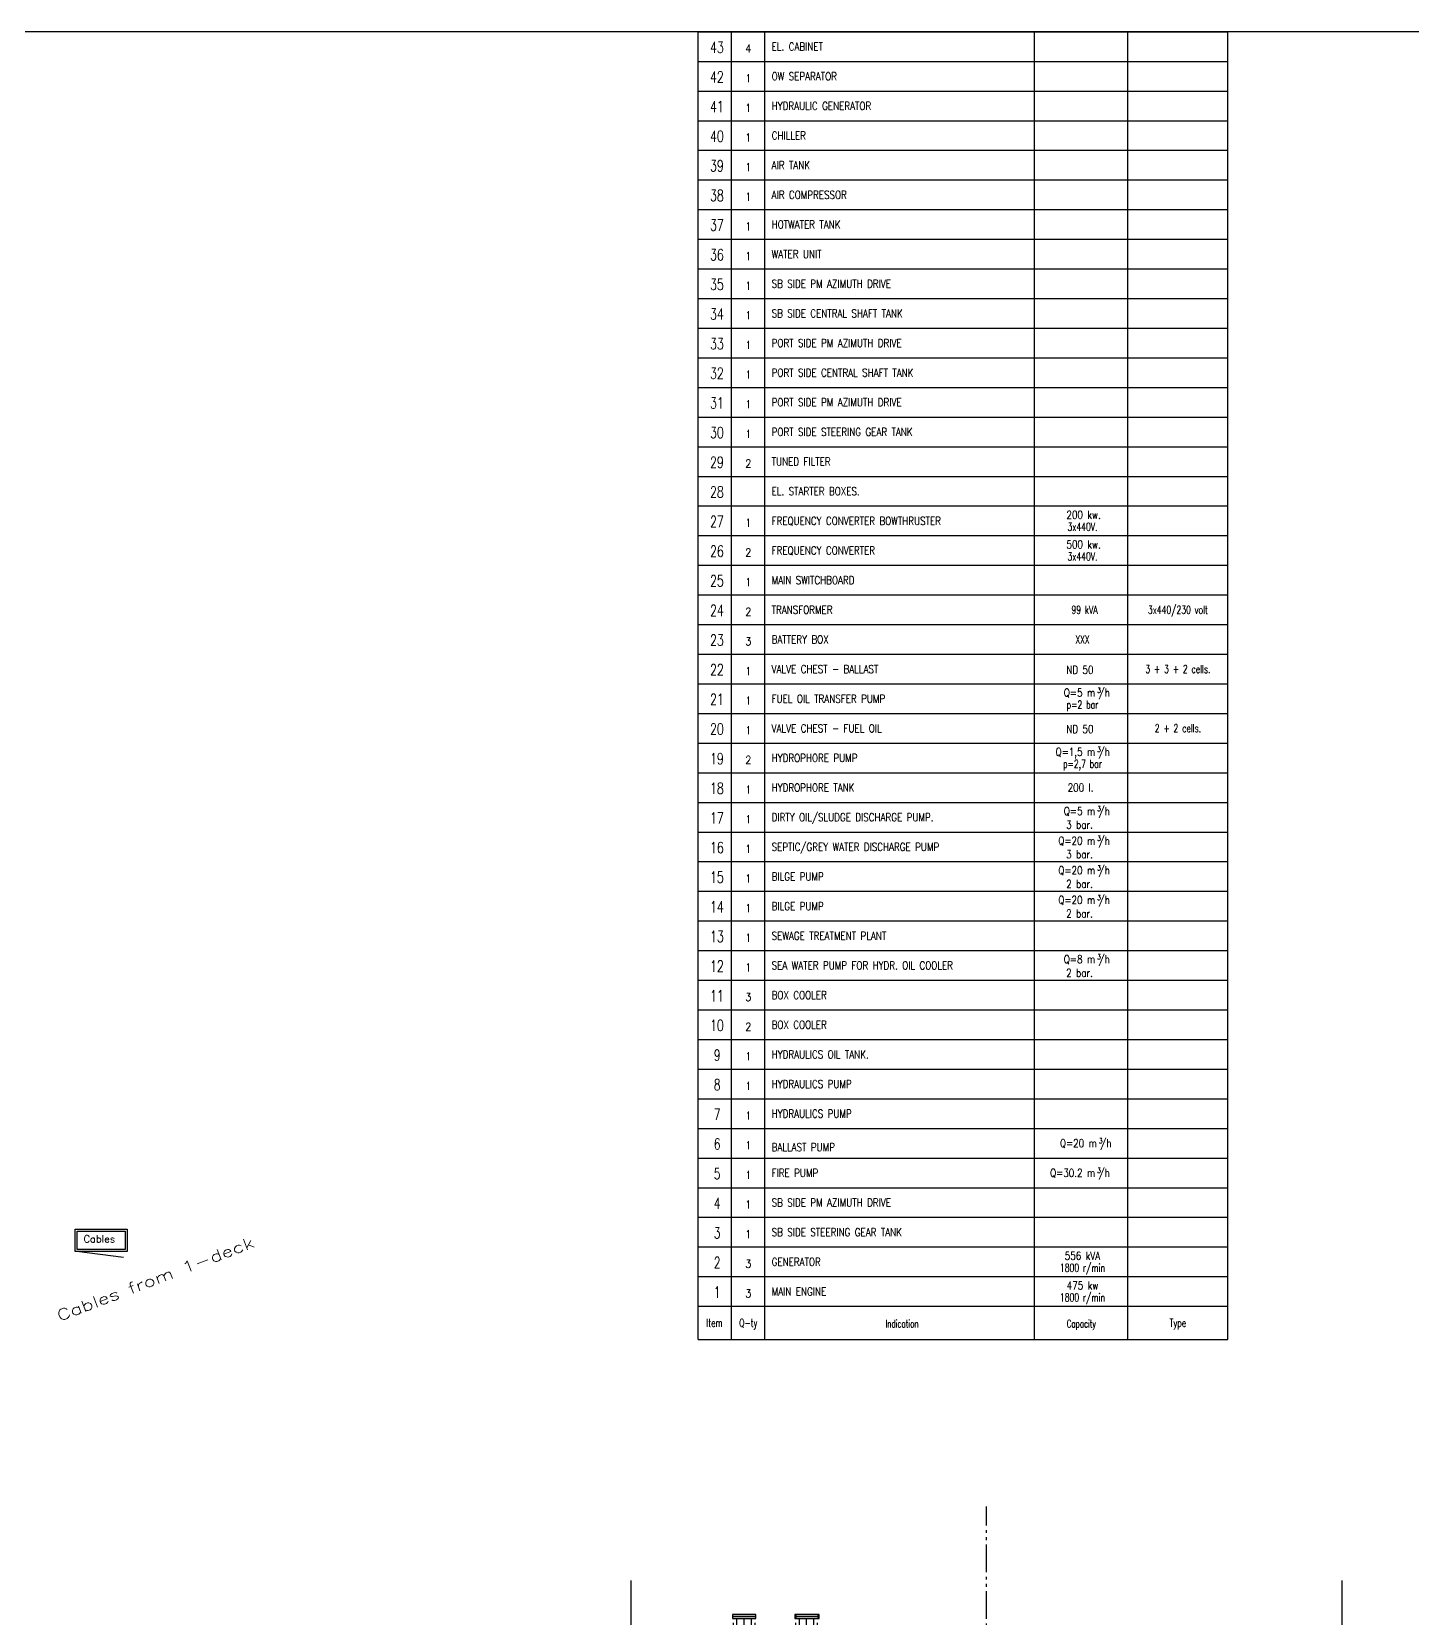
# Model space of a CAD drawing. Extents: x 33214 to 95067, y 8279 to 51908.
# Drawn here: x 51207 to 69841, y 29452 to 50863 of the extents above; entities that cross this region are included whole.
import ezdxf
from ezdxf.enums import TextEntityAlignment as Align

# ---------------------------------------------------------------- set-up
doc = ezdxf.new("R2010")
doc.units = 0
doc.header["$LTSCALE"] = 300
doc.header["$MEASUREMENT"] = 0
doc.linetypes.add('PHANTOM', pattern=[2.1, 1.25, -0.2, 0.125, -0.2, 0.125, -0.2])
doc.linetypes.add('SNT-025', pattern=[0.74, 0.4, -0.17, 0, -0.17])
doc.layers.get('0').update_dxf_attribs({"linetype": 'CONTINUOUS'})
for name, color, linetype in [('CO2', 2, 'CONTINUOUS'), ('KOMP', 1, 'CONTINUOUS'), ('M0CO2', 2, 'CONTINUOUS'), ('M0PH1', 1, 'PHANTOM'), ('S0CO1', 1, 'CONTINUOUS'), ('S0CO2', 2, 'CONTINUOUS'), ('S0CO3', 3, 'CONTINUOUS'), ('S0CO5', 4, 'CONTINUOUS'), ('S0PH1', 1, 'PHANTOM'), ('S0TX1', 1, 'CONTINUOUS'), ('T1', 1, 'CONTINUOUS'), ('T2', 2, 'CONTINUOUS'), ('T3', 3, 'CONTINUOUS')]:
    doc.layers.add(name, color=color, linetype=linetype)
doc.styles.add('18', font='romans', dxfattribs={"height": 180})
doc.styles.add('LIT2_5', font='Romanc.shx', dxfattribs={"width": 0.85})
doc.styles.add('ROMANS', font='romans')
doc.styles.add('S7', font='simplex.shx', dxfattribs={"width": 0.7})
doc.styles.add('S8', font='simplex.shx', dxfattribs={"width": 0.8})
doc.styles.add('S9', font='simplex.shx', dxfattribs={"width": 0.9})

# ---------------------------------------------------------------- blocks, each defined once
blk = doc.blocks.new('exhaust_part2')
at = {"layer": 'CO2', "linetype": 'Continuous'}
for p, q in [((61915, 48968), (61915, 49149)), ((62109, 48968), (62109, 49149))]:
    blk.add_line(p, q, dxfattribs=at)
at = {"layer": 'KOMP', "linetype": 'SNT-025'}
for p, q in [((61868, 48968), (61868, 49149)), ((62159, 48968), (62159, 49149))]:
    blk.add_line(p, q, dxfattribs=at)
at = {"layer": 'M0CO2'}
for points in [[(61855, 49175), (62170, 49175), (62170, 49201), (61855, 49201)], [(61855, 49149), (62170, 49149), (62170, 49175), (61855, 49175)]]:
    blk.add_lwpolyline(points, close=True, dxfattribs=at)
at = {"layer": 'M0PH1'}
blk.add_line((62012, 48968), (62012, 49149), dxfattribs=at)
blk = doc.blocks.new('M3')
at = {"color": 0, "linetype": 'ByBlock', "style": 'S8', "width": 0.8}
blk.add_text('m', height=1, dxfattribs=at).set_placement((1.59, 0), align=Align.RIGHT)
blk.add_text('3', height=0.625, dxfattribs=at).set_placement((1.83, 0.49))
blk = doc.blocks.new('M3h')
at = {"color": 0, "linetype": 'ByBlock'}
blk.add_blockref('M3', (0, 0), dxfattribs=at)
at = {"color": 0, "linetype": 'ByBlock', "style": 'S8', "width": 0.8}
blk.add_text('/h', height=1, dxfattribs=at).set_placement((2.01, 0))

msp = doc.modelspace()

# ---------------------------------------------------------------- linework, layer by layer
at = {"layer": 'M0CO2'}
for points in [[(61521, 29476), (61836, 29476), (61836, 29502), (61521, 29502)], [(61521, 29450), (61836, 29450), (61836, 29476), (61521, 29476)]]:
    msp.add_lwpolyline(points, close=True, dxfattribs=at)
at = {"layer": 'S0CO1', "color": 6}
msp.add_line((94133, 50863), (34080, 50863), dxfattribs=at)
at = {"layer": 'S0CO1'}
msp.add_lwpolyline([(51820, 34427), (51820, 34677), (52470, 34677), (52470, 34427)], close=True, dxfattribs=at)
at = {"layer": 'S0CO3'}
msp.add_lwpolyline([(52444, 34319), (51814, 34402), (51795, 34402), (51795, 34702), (52495, 34702), (52495, 34402), (51814, 34402)], dxfattribs=at)
at = {"layer": 'S0CO5'}
for points in [[(64097, 25029), (63996, 25029), (61431, 25340, -0.001458), (61214, 25366, -0.006458), (60999, 25397, -0.008954), (60784, 25434, -0.013947), (60571, 25480, -0.023093), (60300, 25561, -0.039936), (60042, 25675, -0.04832), (59807, 25833, -0.065241), (59614, 26040, -0.031746), (59542, 26156, -0.025015), (59483, 26279, -0.021649), (59436, 26408, -0.014929), (59398, 26540, -0.014426), (59365, 26689, -0.009034), (59339, 26840, -0.011788), (59313, 27039, -0.017592), (59298, 27240, -0.005806), (59297, 27302, -0.003349), (59296, 27364), (59296, 29960)], [(64096, 25029), (64196, 25029), (66762, 25340, 0.001458), (66978, 25366, 0.006458), (67194, 25397, 0.008954), (67409, 25434, 0.013947), (67621, 25480, 0.023093), (67892, 25561, 0.039936), (68151, 25675, 0.04832), (68386, 25833, 0.065241), (68578, 26040, 0.031746), (68651, 26156, 0.025015), (68710, 26279, 0.021649), (68757, 26408, 0.014929), (68794, 26540, 0.014426), (68828, 26689, 0.009034), (68854, 26840, 0.011788), (68880, 27039, 0.017592), (68894, 27240, 0.005806), (68896, 27302, 0.003349), (68896, 27364), (68896, 29960)]]:
    msp.add_lwpolyline(points, format="xyb", dxfattribs=at)
at = {"layer": 'S0PH1'}
msp.add_line((64096, 26293), (64096, 30960), dxfattribs=at)
at = {"layer": 'T1'}
for p, q in [((60204, 50863), (67353, 50863)), ((60204, 50463), (67353, 50463)), ((60204, 50063), (67353, 50063)), ((60204, 49663), (67353, 49663)), ((60204, 49263), (67353, 49263)), ((60204, 48863), (67353, 48863)), ((60204, 48463), (67353, 48463)), ((60204, 48063), (67353, 48063)), ((60204, 47663), (67353, 47663)), ((60204, 47263), (67353, 47263)), ((60204, 46863), (67353, 46863)), ((60204, 46463), (67353, 46463)), ((60204, 46063), (67353, 46063)), ((60204, 45663), (67353, 45663)), ((60204, 45263), (67353, 45263)), ((60204, 45263), (67353, 45263)), ((60204, 44863), (67353, 44863)), ((60204, 44463), (67353, 44463)), ((60204, 44063), (67353, 44063)), ((60204, 43663), (67353, 43663)), ((60204, 43263), (67353, 43263)), ((60204, 42863), (67353, 42863)), ((60204, 42463), (67353, 42463)), ((60204, 42063), (67353, 42063)), ((60204, 41663), (67353, 41663)), ((60204, 41263), (67353, 41263)), ((60204, 40863), (67353, 40863)), ((60204, 40463), (67353, 40463)), ((60204, 40063), (67353, 40063)), ((60204, 39663), (67353, 39663)), ((60204, 39263), (67353, 39263)), ((60204, 38863), (67353, 38863)), ((60204, 38463), (67353, 38463)), ((60204, 38063), (67353, 38063)), ((60204, 37663), (67353, 37663)), ((60204, 37263), (67353, 37263)), ((60204, 36863), (67353, 36863)), ((60204, 36463), (67353, 36463)), ((60204, 36063), (67353, 36063)), ((60204, 35663), (67353, 35663)), ((60204, 35263), (67353, 35263)), ((60204, 34863), (67353, 34863)), ((60204, 34463), (67353, 34463)), ((60204, 34063), (67353, 34063))]:
    msp.add_line(p, q, dxfattribs=at)
at = {"layer": 'T2'}
for p, q in [((60654, 33213), (60654, 50863)), ((61104, 33213), (61104, 50863)), ((64743, 33213), (64743, 50863)), ((66003, 33213), (66003, 50863))]:
    msp.add_line(p, q, dxfattribs=at)
at = {"layer": 'T3'}
for p, q in [((60204, 33213), (60204, 50863)), ((67353, 33213), (67353, 50863)), ((60204, 33663), (67353, 33663)), ((60204, 33213), (67353, 33213))]:
    msp.add_line(p, q, dxfattribs=at)

# ---------------------------------------------------------------- block references
at = {"layer": 'S0CO2'}
for p in [(-1189, -19699), (-346, -19699)]:
    msp.add_blockref('exhaust_part2', p, dxfattribs=at)
at = {"layer": 'S0TX1', "xscale": 108, "yscale": 108, "zscale": 108}
for p in [(65390, 41890), (65390, 41090), (65390, 40292), (65390, 39892), (65390, 39492), (65390, 39092), (65390, 38292), (65412, 35809), (65390, 35409)]:
    msp.add_blockref('M3h', p, dxfattribs=at)

# ---------------------------------------------------------------- texts
at = {"layer": 'S0TX1', "linetype": 'Continuous', "style": 'LIT2_5', "width": 0.723514}
for s, p in [('43', (60362, 50578)), ('42', (60362, 50178)), ('41', (60362, 49778)), ('40', (60362, 49378)), ('39', (60362, 48978)), ('38', (60362, 48578)), ('37', (60362, 48178)), ('36', (60362, 47778)), ('35', (60362, 47378)), ('34', (60362, 46978)), ('33', (60362, 46578)), ('32', (60362, 46178)), ('31', (60362, 45778)), ('30', (60362, 45378)), ('29', (60362, 44978)), ('28', (60362, 44578)), ('27', (60362, 44178)), ('26', (60362, 43778)), ('25', (60362, 43378)), ('24', (60362, 42978)), ('23', (60362, 42578)), ('22', (60362, 42178)), ('21', (60362, 41778)), ('20', (60362, 41378)), ('19', (60362, 40978)), ('18', (60362, 40578)), ('17', (60362, 40178)), ('16', (60362, 39778)), ('15', (60362, 39378)), ('14', (60362, 38978)), ('13', (60362, 38578)), ('12', (60362, 38178)), ('11', (60362, 37778)), ('10', (60362, 37378)), ('9', (60412, 36978)), ('8', (60412, 36578)), ('7', (60412, 36178)), ('6', (60412, 35778)), ('5', (60412, 35378)), ('4', (60412, 34978)), ('3', (60412, 34578)), ('2', (60412, 34178)), ('1', (60412, 33778))]:
    msp.add_text(s, height=150, dxfattribs=at).set_placement(p)
at = {"layer": 'S0TX1'}
for s, height, style, width, p in [('4', 108, 'S9', 0.9, (60879, 50582)), ('1', 108, 'S9', 0.9, (60879, 50182)), ('1', 108, 'S9', 0.9, (60879, 49782)), ('1', 108, 'S9', 0.9, (60879, 49382)), ('1', 108, 'S9', 0.9, (60879, 48982)), ('1', 108, 'S9', 0.9, (60879, 48582)), ('1', 108, 'S9', 0.9, (60879, 48182)), ('1', 108, 'S9', 0.9, (60879, 47782)), ('1', 108, 'S9', 0.9, (60879, 47382)), ('1', 108, 'S9', 0.9, (60879, 46982)), ('1', 108, 'S9', 0.9, (60879, 46582)), ('1', 108, 'S9', 0.9, (60879, 46182)), ('1', 108, 'S9', 0.9, (60879, 45782)), ('1', 108, 'S9', 0.9, (60879, 45382)), ('2', 108, 'S9', 0.9, (60879, 44982)), ('1', 108, 'S9', 0.9, (60879, 44182)), ('3x440V.', 108, 'S7', 0.7, (65390, 44128)), ('2', 108, 'S9', 0.9, (60879, 43782)), ('3x440V.', 108, 'S7', 0.7, (65390, 43728)), ('1', 108, 'S9', 0.9, (60879, 43382)), ('2', 108, 'S9', 0.9, (60879, 42982)), ('99 kVA', 108, 'S7', 0.7, (65418, 43009)), ('3x440/230 volt', 108, 'S7', 0.7, (66678, 43009)), ('3', 108, 'S9', 0.9, (60879, 42582)), ('XXX', 108, 'S7', 0.7, (65390, 42609)), ('1', 108, 'S9', 0.9, (60879, 42182)), ('3 + 3 + 2 cells.', 108, 'S7', 0.7, (66678, 42209)), ('1', 108, 'S9', 0.9, (60879, 41782)), ('p=2 bar', 108, 'S7', 0.7, (65390, 41728)), ('1', 108, 'S9', 0.9, (60879, 41382)), ('2 + 2 cells.', 108, 'S7', 0.7, (66678, 41409)), ('2', 108, 'S9', 0.9, (60879, 40982)), ('p=2,7 bar', 108, 'S7', 0.7, (65390, 40928)), ('1', 108, 'S9', 0.9, (60879, 40582)), ('1', 108, 'S9', 0.9, (60879, 40182)), ('1', 108, 'S9', 0.9, (60879, 39782)), ('1', 108, 'S9', 0.9, (60879, 39382)), ('1', 108, 'S9', 0.9, (60879, 38982)), ('1', 108, 'S9', 0.9, (60879, 38582)), ('1', 108, 'S9', 0.9, (60879, 38182)), ('3', 108, 'S9', 0.9, (60879, 37782)), ('2', 108, 'S9', 0.9, (60879, 37382)), ('1', 108, 'S9', 0.9, (60879, 36982)), ('1', 108, 'S9', 0.9, (60879, 36582)), ('1', 108, 'S9', 0.9, (60879, 36182)), ('1', 108, 'S9', 0.9, (60879, 35782)), ('1', 108, 'S9', 0.9, (60879, 35382)), ('1', 108, 'S9', 0.9, (60879, 34982)), ('1', 108, 'S9', 0.9, (60879, 34582)), ('3', 108, 'S9', 0.9, (60879, 34182)), ('556 kVA', 108, 'S8', 0.8, (65390, 34290)), ('1800 r/min', 108, 'S7', 0.7, (65390, 34128)), ('3', 108, 'S9', 0.9, (60879, 33782)), ('1800 r/min', 108, 'S7', 0.7, (65390, 33728)), ('475 kw', 108, 'S8', 0.8, (65390, 33890)), ('Indication', 100, 'S7', 0.7, (62955, 33378)), ('Capacity', 100, 'S7', 0.7, (65375, 33378))]:
    msp.add_text(s, height=height, dxfattribs=dict(at, style=style, width=width)).set_placement(p, align=Align.CENTER)
at = {"layer": 'S0TX1', "style": 'S8', "width": 0.8}
for s, p in [('EL. CABINET', (61194, 50608)), ('OW SEPARATOR', (61194, 50208)), ('HYDRAULIC GENERATOR', (61194, 49808)), ('CHILLER', (61194, 49408)), ('AIR TANK', (61194, 49008)), ('AIR COMPRESSOR', (61194, 48608)), ('HOTWATER TANK', (61194, 48208)), ('WATER UNIT', (61194, 47808)), ('SB SIDE PM AZIMUTH DRIVE', (61194, 47408)), ('SB SIDE CENTRAL SHAFT TANK', (61194, 47008)), ('PORT SIDE PM AZIMUTH DRIVE', (61194, 46608)), ('PORT SIDE CENTRAL SHAFT TANK', (61194, 46208)), ('PORT SIDE PM AZIMUTH DRIVE', (61194, 45808)), ('PORT SIDE STEERING GEAR TANK', (61194, 45408)), ('TUNED FILTER ', (61194, 45008)), ('EL. STARTER BOXES.', (61194, 44608)), ('FREQUENCY CONVERTER BOWTHRUSTER', (61194, 44208)), ('FREQUENCY CONVERTER', (61194, 43808)), ('MAIN SWITCHBOARD', (61194, 43408)), ('TRANSFORMER', (61194, 43008)), ('BATTERY BOX', (61194, 42608)), ('VALVE CHEST - BALLAST', (61194, 42208)), ('FUEL OIL TRANSFER PUMP', (61194, 41808)), ('VALVE CHEST - FUEL OIL', (61194, 41408)), ('HYDROPHORE PUMP', (61194, 41008)), ('HYDROPHORE TANK', (61194, 40608)), ('DIRTY OIL/SLUDGE DISCHARGE PUMP.', (61194, 40208)), ('SEPTIC/GREY WATER DISCHARGE PUMP', (61194, 39808)), ('BILGE PUMP', (61194, 39408)), ('BILGE PUMP', (61194, 39008)), ('SEWAGE TREATMENT PLANT', (61194, 38608)), ('SEA WATER PUMP FOR HYDR. OIL COOLER', (61194, 38208)), ('BOX COOLER', (61194, 37808)), ('BOX COOLER', (61194, 37408)), ('HYDRAULICS OIL TANK.', (61194, 37008)), ('HYDRAULICS PUMP', (61194, 36608)), ('HYDRAULICS PUMP', (61194, 36208)), ('BALLAST PUMP', (61194, 35755)), ('FIRE PUMP', (61194, 35408)), ('SB SIDE PM AZIMUTH DRIVE', (61194, 35008)), ('SB SIDE STEERING GEAR TANK', (61194, 34608)), ('GENERATOR', (61194, 34208)), ('MAIN ENGINE', (61194, 33808))]:
    msp.add_text(s, height=108, dxfattribs=at).set_placement(p)
for s, p in [('200 kw.', (65637, 44290)), ('500 kw.', (65637, 43890)), ('ND 50', (65538, 42198)), ('Q=5', (65390, 41890)), ('ND 50', (65538, 41398)), ('Q=1,5', (65390, 41090)), ('200 l.', (65538, 40609)), ('Q=5', (65390, 40292)), ('3 bar.', (65529, 40108)), ('Q=20', (65390, 39892)), ('3 bar.', (65529, 39708)), ('Q=20', (65390, 39492)), ('2 bar.', (65529, 39308)), ('Q=20', (65390, 39092)), ('2 bar.', (65529, 38908)), ('Q=8', (65390, 38292)), ('2 bar.', (65529, 38108)), ('Q=20', (65412, 35809)), ('Q=30.2', (65390, 35409))]:
    msp.add_text(s, height=108, dxfattribs=at).set_placement(p, align=Align.RIGHT)
at = {"layer": 'S0TX1', "style": 'ROMANS', "width": 1.35}
msp.add_text('Cables from 1-deck', height=150, rotation=20.8966, dxfattribs=at).set_placement((52919, 33920), align=Align.BOTTOM_CENTER)
at = {"layer": 'S0TX1', "style": '18'}
msp.add_text('Cables', height=97.5, dxfattribs=at).set_placement((51905, 34523))
at = {"layer": 'S0TX1', "style": 'S7', "width": 0.7}
for s, p in [('Item', (60422, 33438)), ('Q-ty', (60879, 33438)), ('Type', (66678, 33438))]:
    msp.add_text(s, height=108, dxfattribs=at).set_placement(p, align=Align.MIDDLE_CENTER)

doc.saveas('drawing.dxf')
